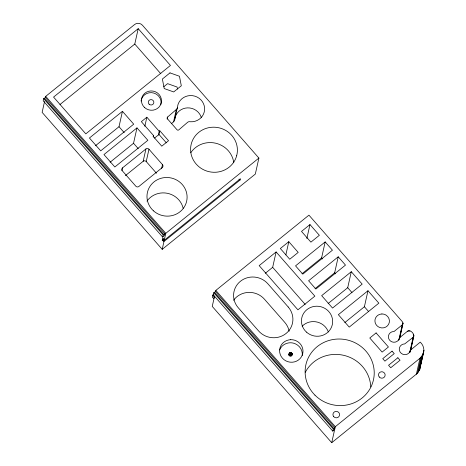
<?xml version="1.0" encoding="UTF-8"?>
<svg xmlns="http://www.w3.org/2000/svg" width="466" height="466" viewBox="0 0 466 466"><rect width="100%" height="100%" fill="white"/><g stroke="black" fill="none" stroke-linecap="round" stroke-linejoin="round"><path stroke-width="0.7" d="M292.153 354.049C292.223 356.094 288.809 355.867 289.089 353.863C289.607 351.178 293.743 353.345 291.838 355.599M214.558 296.079L212.246 306.418L331.722 442.7L417.495 373.231L419.796 369.322L423.734 351.842C424.34 348.271 422.912 344.56 420.262 342.131L410.342 350.246A5.586 5.359 12.6 0 1 404.296 354.62A5.586 5.359 12.6 0 1 399.275 349.005A5.586 5.359 12.6 0 1 404.692 343.92L413.126 337.291C415.625 334.792 410.529 329.147 407.686 331.087L399.461 337.833A5.586 5.359 12.6 0 1 393.642 342.23A5.586 5.359 12.6 0 1 388.394 337.04A5.586 5.359 12.6 0 1 393.112 331.559L394.026 331.518L402.245 324.878L403.014 323.427L402.484 321.855L308.941 215.152L215.828 290.417L215.548 291.646L213.789 292.689L213.306 294.838L332.782 431.12L334.757 429.139M171.383 123.706L173.562 121.83A3.547 3.402 12.6 0 0 174.698 119.657L174.785 118.801A13.648 13.089 12.6 0 1 187.443 107.879A13.648 13.089 12.6 0 1 201.382 117.723M177.447 107.349L177.534 106.487A13.648 13.089 12.6 0 1 192.569 95.67A13.648 13.089 12.6 0 1 204.58 109.953A13.648 13.089 12.6 0 1 190.39 121.766L189.726 121.69A2.813 2.697 12.6 0 0 187.565 122.348L178.839 129.857A1.299 1.247 12.6 0 1 176.981 129.717L167.486 118.877A1.386 1.328 12.6 0 1 167.603 117.03L176.311 109.516A3.547 3.402 12.6 0 0 177.447 107.349L174.698 119.657M45.429 97.598L43.67 98.641L43.187 100.79L162.663 237.072L163.246 236.606L164.638 235.097L164.906 233.88L45.429 97.598L45.709 96.369L134.592 24.529A5.586 5.359 12.6 0 1 142.45 25.246L258.898 158.073L255.321 174.08L162.209 249.339L42.126 112.37L44.555 101.524M60.003 104.489L134.779 44.054L138.216 28.665L170.457 65.444L85.808 133.859L53.567 97.085L138.216 28.665M95.396 145.788L119.011 126.705L122.447 111.316L133.713 124.166L100.703 150.85L89.437 138L122.447 111.316M121.935 170.597L122.546 167.859L145.928 148.957A2.167 2.08 12.6 0 1 148.974 149.237L162.488 164.649A2.167 2.08 12.6 0 1 162.255 167.579L138.868 186.476A2.167 2.08 12.6 0 1 135.822 186.202L122.313 170.789A2.167 2.08 12.6 0 1 122.546 167.859M110.122 162.209L133.538 143.278L136.981 127.888L147.862 140.301L114.846 166.985L103.965 154.572L136.981 127.888M144.839 126.263L146.86 117.216L159.191 131.284L158.37 134.977M125.36 175.67L143.179 161.271L145.928 148.957M156.477 173.241L146.225 161.551L148.974 149.237M153.413 136.963L153.693 135.728L141.355 121.661L146.86 117.216M154.514 138.087L159.005 134.464L159.826 130.771L168.535 140.703L161.76 146.173L153.058 136.241L153.693 135.728M167.143 119.086L167.603 117.03M161.568 168.75L162.488 164.649M173.562 121.83L176.311 109.516M162.663 237.072L163.147 234.922L164.906 233.88M163.956 241.51L162.238 240.141L162.721 237.969L164.23 240.281L240.415 178.705L240.141 179.934L163.956 241.51L162.209 249.339M164.23 240.281L165.785 233.332L258.898 158.073M213.906 294.163L212.776 295.077L212.298 297.226L213.999 298.584M265.335 273.262L272.668 267.333L276.111 251.943L314.859 296.143L297.925 309.826L259.178 265.626L276.111 251.943M285.85 254.902L288.809 241.679L298.205 252.403L289.741 259.242L280.346 248.524L288.809 241.679M306.861 238.493L309.972 224.577L319.367 235.295L310.904 242.139L301.508 231.421L309.972 224.577M288.821 355.045L289.124 353.682M288.873 354.865L289.258 353.339M289.054 354.544L289.357 353.181M289.025 355.08L289.479 353.042M289.165 354.952L289.619 352.913M289.165 355.523L289.77 352.803M289.334 355.436L289.939 352.715M289.508 355.366L290.12 352.645M289.695 355.319L290.301 352.599M289.736 355.977L290.493 352.576M289.928 355.977L290.685 352.576M290.12 356.001L290.877 352.599M290.306 356.047L291.064 352.645M290.487 356.117L291.244 352.715M290.807 355.523L291.419 352.803M290.965 355.634L291.576 352.913M291.11 355.762L291.716 353.042M291.233 355.902L291.844 353.181M291.337 356.059L291.949 353.339M291.576 355.546L292.031 353.508M291.792 355.045L292.095 353.682M291.832 355.226L292.135 353.869M302.032 273.734L321.592 257.919L325.175 241.918L332.427 250.19L302.801 274.136L295.543 265.865L325.175 241.918M315.086 288.629L334.652 272.814L338.229 256.813L345.487 265.09L315.861 289.036L308.603 280.759L338.229 256.813M328.146 303.523L347.712 287.714L351.288 271.707L362.169 284.12L332.543 308.067L321.662 295.654L351.288 271.707M332.782 431.12L333.266 428.965L335.025 427.928L215.548 291.646M331.722 442.7L335.299 426.693L419.953 358.278L422.802 354.725L423.734 351.842M344.834 322.559L364.4 306.745L367.977 290.743L378.858 303.156L349.232 327.103L338.345 314.69L367.977 290.743M398.82 340.186L402.245 324.878M399.368 339.073L402.688 324.202M402.84 323.503L402.985 322.868M399.787 337.879L403.014 323.427M407.546 331.699L407.686 331.087M408.589 331.244L408.723 330.621M409.736 331.361L409.876 330.726M409.701 352.599L413.126 337.291M410.092 352.185L413.866 335.281M410.668 350.292L413.895 335.84M416.377 374.28L419.953 358.278M417.495 373.231L421.078 357.23M418.456 372.043L422.033 356.036M419.225 370.726L423.874 350.333M420.285 366.451L423.862 350.444M413.365 334.268L413.226 334.885L413.686 334.745M419.796 369.322L420.239 365.327M163.782 86.734L167.591 83.653L177.057 87.026L177.453 89.07M159.191 131.284L159.826 130.771M162.238 240.141L163.927 238.773M162.739 240.712L164.428 239.343M238.924 179.136L240.141 179.934M134.779 44.054L160.822 73.756M321.592 257.919L322.501 258.956M334.652 272.814L335.561 273.851M347.712 287.714L351.97 292.566M364.4 306.745L368.658 311.603M159.005 134.464L166.333 142.823M272.668 267.333L305.201 304.438M119.011 126.705L124.224 132.653M133.538 143.278L138.274 148.677M45.709 96.369L165.785 233.332M215.828 290.417L335.299 426.693M44.253 98.169L163.723 234.45M214.366 292.217L333.842 428.499M43.67 98.641L163.147 234.922M213.789 292.689L333.266 428.965M212.776 295.077L214.273 297.366M279.658 349.896A11.726 11.254 12.6 0 1 288.221 342.976L289.677 342.801A11.726 11.254 12.6 0 1 294.04 343.331L295.415 343.85A11.726 11.254 12.6 0 1 302.253 355.465M233.548 300.29A19.549 18.751 12.6 0 1 264.455 299.207L284.773 322.379A19.549 18.751 12.6 0 1 289.136 331.227M305.288 372.328A34.624 33.22 12.6 0 1 343.454 355.267A34.624 33.22 12.6 0 1 370.761 386.92M302.137 326.235A15.64 14.999 12.6 0 1 328.338 331.909M190.798 152.691A23.457 22.502 12.6 0 1 215.682 143.213A23.457 22.502 12.6 0 1 233.781 162.716M143.179 161.271A2.167 2.08 12.6 0 1 146.225 161.551M146.971 201.108A20.108 19.287 12.6 0 1 167.306 193.279A20.108 19.287 12.6 0 1 183.173 208.279M141.093 101.081A10.054 9.646 12.6 0 1 141.309 99.893M141.676 98.734A10.054 9.646 12.6 0 1 154.001 93.107A10.054 9.646 12.6 0 1 160.828 104.704M236.664 155.749L236.25 157.1A23.457 22.502 12.6 0 1 216.906 172.158L215.438 172.263A23.457 22.502 12.6 0 1 190.6 148.374A23.457 22.502 12.6 0 1 217.436 127.498A23.457 22.502 12.6 0 1 236.664 155.749M169.997 72.882L162.384 79.039L164.224 88.569L173.69 91.942L181.309 85.785L179.462 76.255L169.997 72.882M376.097 332.922L369.788 338.025L382.126 352.092L388.428 346.995L376.097 332.922M392.057 351.131L382.749 358.657L384.922 361.138L394.236 353.612L392.057 351.131M397.865 357.748L388.551 365.274L390.729 367.761L400.038 360.235L397.865 357.748M290.365 339.72L288.914 339.9A11.726 11.254 12.6 0 0 281.144 356.403A11.726 11.254 12.6 0 0 299.976 358.692A11.726 11.254 12.6 0 0 296.102 340.774L294.728 340.25A11.726 11.254 12.6 0 0 290.365 339.72M381.904 313.985L381.002 314.061A7.258 6.967 12.6 0 0 375.095 319.361A7.258 6.967 12.6 0 0 378.142 326.689L379.761 327.505A7.258 6.967 12.6 0 0 388.656 324.208A7.258 6.967 12.6 0 0 386.215 315.237L385.429 314.783A7.258 6.967 12.6 0 0 381.904 313.985M288.209 306.989L267.898 283.817A19.549 18.751 12.6 0 0 240.386 281.313A19.549 18.751 12.6 0 0 238.272 307.764L258.583 330.936A19.549 18.751 12.6 0 0 286.095 333.446A19.549 18.751 12.6 0 0 288.209 306.989M333.732 416.656A3.349 3.215 12.6 0 0 339.423 415.724A3.349 3.215 12.6 0 0 335.654 411.426A3.349 3.215 12.6 0 0 333.732 416.656M379.272 377.017A3.349 3.215 12.6 0 0 384.963 376.091A3.349 3.215 12.6 0 0 381.194 371.792A3.349 3.215 12.6 0 0 379.272 377.017M314.946 395.139A34.624 33.22 12.6 0 0 372.946 381.852A34.624 33.22 12.6 0 0 331.11 339.912A34.624 33.22 12.6 0 0 314.946 395.139M306.465 332.101A15.64 14.999 12.6 0 0 332.275 324.802A15.64 14.999 12.6 0 0 312.406 306.809A15.64 14.999 12.6 0 0 306.465 332.101M153.495 210.848A20.108 19.287 12.6 0 0 186.633 201.318A20.108 19.287 12.6 0 0 160.986 178.292A20.108 19.287 12.6 0 0 153.495 210.848M144.553 107.506A10.054 9.646 12.6 0 0 161.207 103.009A10.054 9.646 12.6 0 0 148.578 91.295A10.054 9.646 12.6 0 0 144.553 107.506M149.149 104.215A2.79 2.679 12.6 0 0 153.78 102.969A2.79 2.679 12.6 0 0 150.273 99.712A2.79 2.679 12.6 0 0 149.149 104.215"/></g></svg>
